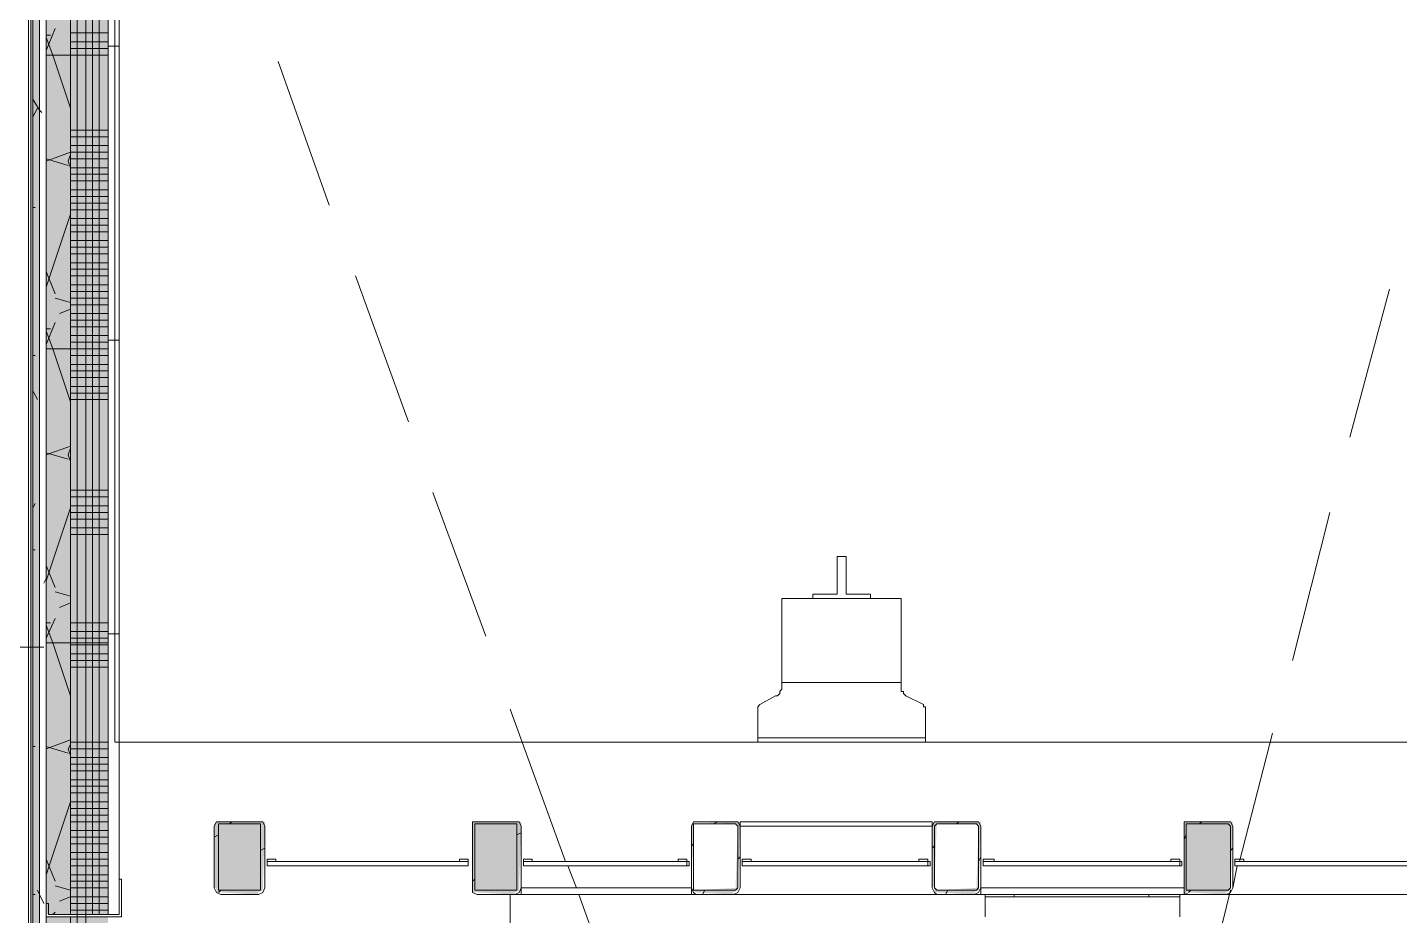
# Model space of a CAD drawing. Header units: metres. Extents: x -2 to 237, y -8 to 52.
# Drawn here: x 22.507 to 25.352, y 29.185 to 31.027 of the extents above; entities that cross this region are included whole.
import ezdxf

# ---------------------------------------------------------------- set-up
doc = ezdxf.new("R2010")
doc.units = ezdxf.units.M
doc.layers.add('HVAC - Ductos', color=5, linetype='Continuous', lineweight=0)
doc.layers.add('PDF_Geometry', color=7, linetype='Continuous', lineweight=0, true_color=0xaaaaaa)
doc.layers.add('PDF_Solid Fills', color=7, linetype='Continuous', lineweight=0, true_color=0xffffff)

msp = doc.modelspace()

# ---------------------------------------------------------------- hatches: boundary and pattern name
at = {"layer": 'PDF_Solid Fills', "lineweight": 0, "transparency": 33554559}
for points in [[(22.5181, 29.0223), (22.5317, 29.0177), (22.5318, 29.0177), (22.5318, 32.0645), (22.5135, 32.0645), (22.5135, 29.0223)], [(22.9945, 29.2376), (22.9991, 29.3796), (22.8983, 29.3796), (22.8937, 29.375), (22.8937, 29.2422), (22.8983, 29.2422), (22.8983, 29.233), (22.9075, 29.233), (22.9854, 29.2284), (22.9854, 29.233)], [(23.526, 29.2376), (23.5306, 29.3796), (23.4298, 29.3796), (23.4298, 29.233), (23.439, 29.233), (23.5169, 29.2284), (23.5169, 29.233)], [(24.479, 29.2376), (24.4836, 29.3796), (24.3874, 29.3796), (24.3828, 29.375), (24.3828, 29.2422), (24.3874, 29.2468), (24.392, 29.375), (24.479, 29.375), (24.4744, 29.2422), (24.392, 29.2376), (24.392, 29.2422), (24.3874, 29.2422), (24.3874, 29.233), (24.392, 29.233), (24.4698, 29.2284), (24.4698, 29.233)], [(25.0013, 29.2376), (25.0059, 29.3779), (25.0059, 29.3796), (24.9051, 29.3796), (24.9051, 29.233), (24.9142, 29.233), (24.9921, 29.2284), (24.9921, 29.233)]]:
    msp.add_hatch(color=256, dxfattribs=at).paths.add_polyline_path(points)
h = msp.add_hatch(color=256, dxfattribs=at)
h.paths.add_polyline_path([(22.5959, 29.1872), (22.5959, 32.0004), (22.5455, 32.0004), (22.5455, 29.1872)])
h.paths.add_polyline_path([(22.5959, 29.1826), (22.5455, 29.1826), (22.5455, 29.0819), (22.5959, 29.0819)])
h = msp.add_hatch(color=256, dxfattribs=at)
h.paths.add_polyline_path([(22.5959, 29.1872), (22.5959, 32.0004), (22.5455, 32.0004), (22.5455, 29.1872)])
h.paths.add_polyline_path([(22.5959, 29.1826), (22.5455, 29.1826), (22.5455, 29.0819), (22.5959, 29.0819)])
h = msp.add_hatch(color=256, dxfattribs=at)
h.paths.add_polyline_path([(22.5959, 29.1872), (22.6738, 29.1872), (22.6738, 31.9224), (22.5959, 31.9224)])
h.paths.add_polyline_path([(22.5959, 29.1552), (22.6738, 29.1552), (22.6738, 29.1826), (22.5959, 29.1826)])
h = msp.add_hatch(color=256, dxfattribs=at)
h.paths.add_polyline_path([(22.5959, 29.1872), (22.6738, 29.1872), (22.6738, 31.9224), (22.5959, 31.9224)])
h.paths.add_polyline_path([(22.5959, 29.1552), (22.6738, 29.1552), (22.6738, 29.1826), (22.5959, 29.1826)])
h = msp.add_hatch(color=256, dxfattribs=at)
h.paths.add_polyline_path([(23.9796, 29.2376), (23.9842, 29.3796), (23.888, 29.3796), (23.9796, 29.375), (23.975, 29.2422), (23.888, 29.2376), (23.8926, 29.233), (23.9704, 29.2284), (23.9704, 29.233)])
h.paths.add_polyline_path([(23.888, 29.375), (23.8834, 29.375), (23.8834, 29.2422)])

# ---------------------------------------------------------------- linework, layer by layer
at = {"layer": 'HVAC - Ductos', "lineweight": 0}
msp.add_lwpolyline([(11.1556, 29.7416), (12.466, 29.7416), (13.2632, 29.7416), (14.711, 29.7416), (18.028, 29.7416), (21.6613, 29.7416), (22.5409, 29.7416)], dxfattribs=at)
at = {"layer": 'PDF_Geometry', "lineweight": 0}
for points in [[(22.5135, 28.9994), (23.329, 28.9994), (23.329, 25.4624), (22.5227, 25.4624), (22.3394, 25.4624), (22.3394, 23.5014), (22.3394, 23.4464), (22.3394, 23.3548), (22.3394, 23.3227), (23.329, 23.3227), (25.8077, 23.3227), (25.991, 23.3227), (25.991, 31.8996), (25.991, 32.0828), (22.5135, 32.0828), (22.5135, 31.8996), (22.5135, 29.1826)], [(22.5135, 32.0782), (22.5135, 28.9994), (22.5181, 28.9994), (22.5181, 32.0782)], [(22.5181, 32.0645), (22.5181, 29.0177), (22.5318, 29.0177), (22.5318, 32.0645)], [(22.5455, 29.0315), (22.5455, 29.7508), (22.5455, 30.3601), (22.5455, 30.9695), (22.5455, 31.5788), (22.5455, 32.0508), (22.5318, 32.0508), (22.5318, 29.0315)], [(23.3244, 28.9948), (23.329, 28.9994), (23.329, 25.4624), (23.329, 28.9994), (22.5135, 28.9994), (22.5181, 28.9994), (23.329, 28.9994), (22.5135, 28.9994), (22.5089, 28.9948), (22.5089, 31.895), (22.5089, 28.9948)], [(25.6977, 31.9042), (25.6977, 29.5446), (22.6876, 29.5446), (22.6876, 31.9042), (25.6977, 31.9042), (25.6977, 29.5446), (22.6876, 29.5446), (22.6876, 31.9042)], [(22.6738, 30.997), (22.6738, 31.5926)], [(22.6738, 30.9878), (22.6967, 30.9878), (22.6967, 30.9695), (22.6967, 31.0107), (22.6967, 31.0061), (22.6967, 31.0107), (22.6967, 30.9695), (22.6967, 30.9878), (22.6922, 30.9878), (22.6738, 30.9878), (22.6738, 30.9695), (22.6692, 30.9695), (22.5455, 30.9695), (22.5455, 31.0107), (22.5547, 31.0107), (22.5455, 31.0107), (22.5455, 30.9695), (22.6692, 30.9695), (22.6738, 30.9695), (22.6738, 31.0107)], [(22.6738, 30.3876), (22.6738, 30.9832)], [(22.6738, 30.3784), (22.6967, 30.3784), (22.6967, 30.3601), (22.6967, 30.4014), (22.6967, 30.3922), (22.6967, 30.4014), (22.6967, 30.3601), (22.6967, 30.3784), (22.6922, 30.3784), (22.6738, 30.3784), (22.6738, 30.3601), (22.6692, 30.3601), (22.5455, 30.3601), (22.5455, 30.3968), (22.5455, 30.4014), (22.5547, 30.4014), (22.5455, 30.4014), (22.5455, 30.3968), (22.5455, 30.3601), (22.6692, 30.3601), (22.6738, 30.3601), (22.6738, 30.4014)], [(22.6738, 29.7782), (22.6738, 30.3738)], [(24.2041, 29.9294), (24.1858, 29.9294), (24.1858, 29.8516), (24.1353, 29.8516), (24.1353, 29.8424), (24.2545, 29.8424), (24.2545, 29.8516), (24.2041, 29.8516)], [(24.3095, 29.6683), (24.314, 29.6683), (24.3186, 29.6683), (24.3186, 29.6729), (24.3186, 29.8286), (24.3186, 29.8332), (24.3186, 29.8378), (24.3186, 29.8424), (24.0712, 29.8424), (24.0712, 29.8378), (24.0712, 29.8332), (24.0712, 29.8286), (24.0712, 29.6729), (24.0712, 29.6683), (24.0758, 29.6683)], [(22.6738, 29.7691), (22.6967, 29.7691), (22.6967, 29.7508), (22.6967, 29.7874), (22.6967, 29.7828), (22.6967, 29.7874), (22.6967, 29.7508), (22.6967, 29.7691), (22.6922, 29.7691), (22.6738, 29.7691), (22.6738, 29.7508), (22.6692, 29.7508), (22.5455, 29.7508), (22.5455, 29.7874), (22.5455, 29.792), (22.5547, 29.792), (22.5455, 29.792), (22.5455, 29.7874), (22.5455, 29.7508), (22.6692, 29.7508), (22.6738, 29.7508), (22.6738, 29.792)], [(22.6738, 29.1872), (22.6738, 29.7645)], [(22.9991, 29.3705), (22.9945, 29.3796), (22.9854, 29.3796), (22.9075, 29.3796), (22.8983, 29.3796), (22.8937, 29.3705), (22.8937, 29.2422), (22.8983, 29.233), (22.9075, 29.2284), (22.9854, 29.2284), (22.9945, 29.233), (22.9991, 29.2422)], [(22.9075, 29.375), (22.9854, 29.375), (22.9899, 29.375), (22.9899, 29.3705), (22.9899, 29.2422), (22.9899, 29.2376), (22.9854, 29.2376), (22.9075, 29.2376), (22.9029, 29.2376), (22.9029, 29.2422), (22.9029, 29.3705), (22.9029, 29.375)], [(23.5306, 29.3705), (23.526, 29.3796), (23.5169, 29.3796), (23.439, 29.3796), (23.4298, 29.3796), (23.4298, 29.3705), (23.4298, 29.2422), (23.4298, 29.233), (23.439, 29.2284), (23.5169, 29.2284), (23.526, 29.233), (23.5306, 29.2422)], [(23.439, 29.375), (23.5169, 29.375), (23.5214, 29.375), (23.5214, 29.3705), (23.5214, 29.2422), (23.5214, 29.2376), (23.5169, 29.2376), (23.439, 29.2376), (23.4344, 29.2376), (23.4344, 29.2422), (23.4344, 29.3705), (23.4344, 29.375)], [(23.9842, 29.3705), (23.9796, 29.3796), (23.9704, 29.3796), (23.8926, 29.3796), (23.888, 29.3796), (23.8834, 29.3705), (23.8834, 29.2422), (23.888, 29.233), (23.8926, 29.2284), (23.9704, 29.2284), (23.9796, 29.233), (23.9842, 29.2422)], [(23.8926, 29.375), (23.9704, 29.375), (23.975, 29.375), (23.9796, 29.3705), (23.9796, 29.2422), (23.975, 29.2376), (23.9704, 29.2376), (23.8926, 29.2376), (23.888, 29.2376), (23.888, 29.2422), (23.888, 29.3705), (23.888, 29.375)], [(24.3828, 29.3705), (24.3828, 29.3796), (23.9842, 29.3796), (23.9842, 29.3705)], [(24.4836, 29.3705), (24.479, 29.3796), (24.4698, 29.3796), (24.392, 29.3796), (24.3874, 29.3796), (24.3828, 29.3705), (24.3828, 29.2422), (24.3874, 29.233), (24.392, 29.2284), (24.4698, 29.2284), (24.479, 29.233), (24.4836, 29.2422)], [(24.392, 29.375), (24.4698, 29.375), (24.4744, 29.375), (24.479, 29.3705), (24.479, 29.2422), (24.4744, 29.2376), (24.4698, 29.2376), (24.392, 29.2376), (24.3874, 29.2422), (24.3874, 29.3705)], [(25.0059, 29.3705), (25.0013, 29.3796), (24.9921, 29.3796), (24.9142, 29.3796), (24.9051, 29.3796), (24.9051, 29.3705), (24.9051, 29.2422), (24.9051, 29.233), (24.9142, 29.2284), (24.9921, 29.2284), (25.0013, 29.233), (25.0059, 29.2422)], [(24.9142, 29.375), (24.9921, 29.375), (24.9967, 29.375), (25.0013, 29.3705), (25.0013, 29.2422), (24.9967, 29.2376), (24.9921, 29.2376), (24.9142, 29.2376), (24.9096, 29.2376), (24.9096, 29.2422), (24.9096, 29.3705), (24.9096, 29.375)], [(23.022, 29.3018), (23.0037, 29.3018), (23.0037, 29.2972), (23.022, 29.2972)], [(23.0037, 29.288), (23.4206, 29.288), (23.4206, 29.2972), (23.0037, 29.2972)], [(23.4206, 29.3018), (23.4023, 29.3018), (23.4023, 29.2972), (23.4206, 29.2972)], [(23.5535, 29.3018), (23.5352, 29.3018), (23.5352, 29.2972), (23.5535, 29.2972)], [(23.5352, 29.288), (23.8742, 29.288), (23.8742, 29.2972), (23.5352, 29.2972)], [(23.8742, 29.3018), (23.8559, 29.3018), (23.8559, 29.2972), (23.8742, 29.2972)], [(24.0071, 29.3018), (23.9888, 29.3018), (23.9888, 29.2972), (24.0071, 29.2972)], [(23.9888, 29.288), (24.3736, 29.288), (24.3736, 29.2972), (23.9888, 29.2972)], [(24.3736, 29.3018), (24.3553, 29.3018), (24.3553, 29.2972), (24.3736, 29.2972)], [(24.511, 29.3018), (24.4882, 29.3018), (24.4882, 29.2972), (24.511, 29.2972)], [(24.4882, 29.288), (24.8959, 29.288), (24.8959, 29.2972), (24.4882, 29.2972)], [(24.8959, 29.3018), (24.8776, 29.3018), (24.8776, 29.2972), (24.8959, 29.2972)], [(25.0288, 29.3018), (25.0105, 29.3018), (25.0105, 29.2972), (25.0288, 29.2972)], [(25.0105, 29.288), (25.6931, 29.288), (25.6931, 29.2972), (25.0105, 29.2972)], [(22.5455, 29.2101), (22.5501, 29.2101), (22.5501, 29.1872), (22.6967, 29.1872), (22.6967, 29.2605), (22.7013, 29.2605), (22.7013, 29.1826), (22.5455, 29.1826)], [(25.6977, 29.2284), (25.6977, 26.5299), (23.5077, 26.5299), (23.5077, 29.2284), (25.6977, 29.2284), (25.6977, 26.5299), (23.5077, 26.5299), (23.5077, 29.2284)], [(23.8834, 29.2284), (23.8834, 29.2422), (23.5306, 29.2422), (23.5306, 29.2284)], [(24.9051, 29.2284), (24.9051, 29.2422), (24.4836, 29.2422), (24.4836, 29.2284)]]:
    msp.add_lwpolyline(points, close=True, dxfattribs=at)
for points in [[(22.5135, 32.0782), (22.5135, 32.0828), (22.5181, 32.0828), (22.5181, 32.0782), (22.5181, 32.0645), (22.5181, 31.8996), (22.5181, 29.1826), (22.5181, 29.0177), (22.5181, 28.9994), (22.5135, 28.9994), (22.5135, 31.565), (22.5135, 28.9994), (22.5089, 28.9948), (23.3244, 28.9948), (23.3244, 25.4624)], [(22.5455, 29.1826), (22.5455, 29.7508), (22.5455, 30.3601), (22.5455, 30.9695), (22.5455, 31.5788), (22.5455, 31.8996), (22.5455, 32.0004), (22.5455, 32.0508), (22.6967, 32.0508), (23.3152, 32.0508), (23.9246, 32.0508), (24.534, 32.0508), (23.9246, 32.0508), (23.3152, 32.0508), (22.6967, 32.0508), (22.5318, 32.0508), (22.5318, 32.0645), (25.9726, 32.0645)], [(25.9726, 23.3365), (25.9726, 31.8996), (25.9726, 32.0508), (25.9726, 32.0645), (22.5318, 32.0645), (22.5318, 32.0508), (22.5318, 31.8996), (22.5318, 29.1826), (22.5318, 29.0315), (22.5318, 29.0177), (23.329, 29.0177), (23.3473, 29.0177), (23.3473, 25.444)], [(22.5959, 29.1872), (22.5959, 29.7508), (22.5959, 30.3601), (22.5959, 30.9695), (22.5959, 31.5788), (22.5959, 32.0004), (22.5455, 32.0004), (22.5455, 31.5788), (22.5455, 30.9695), (22.5455, 30.3601), (22.5455, 29.7508), (22.5455, 29.0819), (22.5776, 29.0819), (22.5959, 29.0819), (22.5959, 29.1826)], [(22.6738, 31.6063), (22.6738, 31.9224), (22.5959, 31.9224), (22.5959, 31.5788), (22.5959, 30.9695), (22.5959, 30.3601), (22.5959, 29.7508), (22.5959, 29.1872), (22.5959, 29.7508), (22.5959, 30.3601), (22.5959, 30.9695), (22.5959, 31.5788), (22.5959, 31.8996), (22.5959, 31.9224), (22.5959, 32.0004), (22.6967, 32.0004), (25.9085, 32.0004)], [(22.6967, 29.1872), (22.6967, 31.8996), (22.6738, 31.8996), (22.6738, 31.6063), (22.6738, 31.8996), (22.6738, 31.9224), (22.6967, 31.9224), (25.8306, 31.9224)], [(22.6967, 29.1872), (22.6967, 31.8996), (25.8077, 31.8996), (25.8077, 25.8564)], [(22.6738, 30.997), (22.6738, 31.5926)], [(22.5455, 31.0107), (22.5501, 31.0107)], [(22.5455, 31.0107), (22.5455, 31.0107)], [(22.5455, 31.0107), (22.5455, 31.0107)], [(22.5455, 31.0061), (22.5455, 31.0061)], [(22.5547, 31.0107), (22.5547, 31.0107)], [(22.6738, 31.0107), (22.6738, 31.0107)], [(22.6967, 31.0107), (22.6967, 31.0107)], [(22.6967, 31.0107), (22.6967, 31.0107)], [(22.6967, 31.0061), (22.6967, 31.0061)], [(22.6967, 30.9878), (22.6967, 30.9878)], [(22.5455, 30.9695), (22.5455, 30.9695)], [(22.5455, 30.9695), (22.5455, 30.9695)], [(22.628, 30.9695), (22.628, 30.9695)], [(22.6738, 30.3876), (22.6738, 30.9832)], [(22.6967, 30.9695), (22.6967, 30.9695)], [(22.6967, 30.9695), (22.6967, 30.9695)], [(23.0266, 30.9558), (23.1319, 30.6579)], [(23.187, 30.5113), (23.2969, 30.2089)], [(25.2487, 30.1769), (25.3311, 30.4838)], [(22.5547, 30.4014), (22.5547, 30.4014)], [(22.6738, 30.4014), (22.6738, 30.4014)], [(22.6967, 30.4014), (22.6967, 30.4014)], [(22.6967, 30.4014), (22.6967, 30.4014)], [(22.6967, 30.3922), (22.6967, 30.3922)], [(22.5455, 30.383), (22.5455, 30.383)], [(22.5455, 30.3601), (22.5455, 30.3601)], [(22.5455, 30.3601), (22.5455, 30.3601)], [(22.6738, 29.7782), (22.6738, 30.3738)], [(22.6967, 30.3784), (22.6967, 30.3784)], [(22.6967, 30.3601), (22.6967, 30.3601)], [(22.6967, 30.3601), (22.6967, 30.3601)], [(23.3473, 30.0623), (23.4573, 29.7645)], [(25.1296, 29.7141), (25.2075, 30.0211)], [(22.5547, 29.792), (22.5547, 29.792)], [(22.6738, 29.792), (22.6738, 29.792)], [(22.6967, 29.7874), (22.6967, 29.792), (22.6967, 29.7874)], [(22.6967, 29.7874), (22.6967, 29.792), (22.6967, 29.7874)], [(22.6738, 29.1872), (22.6738, 29.7645)], [(22.6967, 29.7828), (22.6967, 29.7828)], [(22.6967, 29.7691), (22.6967, 29.7691)], [(22.5455, 29.7508), (22.5455, 29.7508)], [(22.5455, 29.7508), (22.5455, 29.7508)], [(22.6967, 29.7508), (22.6967, 29.7508)], [(22.6967, 29.7508), (22.6967, 29.7508)], [(24.3186, 29.7599), (24.3186, 29.6545), (24.3186, 29.6499), (24.3232, 29.6499), (24.3232, 29.6454), (24.3278, 29.6408), (24.3644, 29.6225), (24.3644, 29.6179), (24.369, 29.6179), (24.369, 29.6133), (24.369, 29.5583), (24.369, 29.5537), (24.369, 29.5446), (24.0208, 29.5446), (24.0208, 29.5537), (24.0208, 29.5583), (24.0208, 29.6133), (24.0208, 29.6179), (24.0254, 29.6225), (24.0575, 29.6408), (24.0621, 29.6408), (24.0667, 29.6454), (24.0667, 29.6499), (24.0712, 29.6545), (24.0712, 29.7599)], [(23.5077, 29.6133), (23.6222, 29.2972)], [(25.0196, 29.2972), (25.0883, 29.5629)], [(24.0208, 29.5583), (24.0208, 29.5537), (24.0208, 29.5492)], [(24.369, 29.5537), (24.0208, 29.5537)], [(24.0391, 29.5537), (24.0575, 29.5537)], [(24.0575, 29.5446), (24.0391, 29.5446)], [(24.3278, 29.5537), (24.3507, 29.5537)], [(24.3507, 29.5446), (24.3278, 29.5446)], [(24.369, 29.5492), (24.369, 29.5537), (24.369, 29.5583)], [(22.9258, 29.375), (22.9304, 29.3796)], [(23.9292, 29.375), (23.9384, 29.3796)], [(24.4332, 29.375), (24.4378, 29.3796)], [(24.9372, 29.375), (24.9418, 29.3796)], [(22.8937, 29.3476), (22.9029, 29.3522)], [(23.5214, 29.3522), (23.5306, 29.3568)], [(23.8834, 29.3292), (23.888, 29.3338)], [(24.9051, 29.343), (24.9096, 29.3522)], [(22.9899, 29.3201), (22.9991, 29.3247)], [(23.9796, 29.3018), (23.9842, 29.3064)], [(24.3828, 29.3247), (24.3874, 29.3292)], [(24.479, 29.2972), (24.4836, 29.3064)], [(25.0013, 29.3201), (25.0059, 29.3247)], [(23.5535, 29.2972), (23.5535, 29.3018), (23.5352, 29.3018), (23.5352, 29.2972), (23.8788, 29.2972), (23.8788, 29.288), (23.5352, 29.288)], [(23.6268, 29.288), (23.6451, 29.2422)], [(23.8559, 29.2972), (23.8559, 29.3018), (23.8742, 29.3018), (23.8742, 29.2972)], [(24.0071, 29.2972), (24.0071, 29.3018), (23.9888, 29.3018), (23.9888, 29.2972), (24.3782, 29.2972), (24.3782, 29.288), (23.9888, 29.288)], [(24.3553, 29.2972), (24.3553, 29.3018), (24.3736, 29.3018), (24.3736, 29.2972)], [(24.4882, 29.2972), (24.4882, 29.3018), (24.511, 29.3018), (24.511, 29.2972)], [(24.4927, 29.2972), (24.9005, 29.2972), (24.9005, 29.288), (24.4927, 29.288)], [(24.8776, 29.2972), (24.8776, 29.3018), (24.8959, 29.3018), (24.8959, 29.2972)], [(25.0059, 29.2422), (25.015, 29.288)], [(23.4298, 29.256), (23.4344, 29.2605)], [(22.9029, 29.233), (22.9075, 29.2376)], [(23.6497, 29.2284), (23.7734, 28.8848)], [(23.9063, 29.2284), (23.9109, 29.2376)], [(24.4102, 29.2284), (24.4148, 29.2376)], [(24.4927, 29.2193), (24.4927, 29.2239), (24.4927, 29.2284), (24.4927, 29.2239), (24.4927, 29.2193), (24.4927, 29.1826)], [(24.4927, 29.2239), (24.4973, 29.2239), (24.5019, 29.2239), (24.5477, 29.2239), (24.5523, 29.2239), (24.5569, 29.2239), (24.5615, 29.2239), (24.8272, 29.2239), (24.8318, 29.2239), (24.8364, 29.2239), (24.841, 29.2239), (24.8868, 29.2239), (24.8914, 29.2239), (24.8959, 29.2239)], [(24.5019, 29.2284), (24.5477, 29.2284)], [(24.5431, 29.2239), (24.5156, 29.2239)], [(24.5431, 29.2239), (24.5431, 29.2239)], [(24.5477, 29.2239), (24.5523, 29.2239), (24.5477, 29.2239)], [(24.5523, 29.2284), (24.5523, 29.2239)], [(24.8272, 29.2284), (24.5615, 29.2284)], [(24.8318, 29.2239), (24.8318, 29.2284)], [(24.841, 29.2239), (24.8364, 29.2239), (24.841, 29.2239)], [(24.841, 29.2284), (24.8868, 29.2284)], [(24.873, 29.2239), (24.8455, 29.2239)], [(24.8455, 29.2239), (24.8455, 29.2239)], [(24.8959, 29.1826), (24.8959, 29.2193), (24.8959, 29.2239), (24.8959, 29.2284), (24.8959, 29.2239), (24.8959, 29.2193)], [(24.9142, 29.233), (24.9188, 29.2376)], [(24.96, 29.0681), (25.0013, 29.2376)]]:
    msp.add_lwpolyline(points, dxfattribs=at)
at = {"layer": 'PDF_Geometry', "color": 254, "lineweight": 0, "true_color": 0xeaeaea}
for points in [[(22.6097, 29.0819), (22.6097, 29.1552), (22.6097, 31.9224), (22.6097, 32.0004)], [(22.628, 29.0819), (22.628, 29.1552), (22.628, 29.1826), (22.628, 29.7508), (22.628, 30.3601), (22.628, 30.9695), (22.628, 31.5788), (22.628, 31.9224), (22.628, 32.0004)], [(22.6418, 29.1872), (22.6418, 29.7508), (22.6418, 30.3601), (22.6418, 30.9695), (22.6418, 31.5788), (22.6418, 31.9224), (22.6418, 32.0004)], [(22.6555, 29.1872), (22.6555, 29.7508), (22.6555, 30.3601), (22.6555, 30.9695), (22.6555, 31.5788), (22.6555, 31.9224), (22.6555, 32.0004)], [(22.5959, 31.0153), (22.6738, 31.0153)], [(22.5959, 30.997), (22.6738, 30.997)], [(22.5959, 30.9832), (22.6738, 30.9832)], [(22.5959, 30.9695), (22.6738, 30.9695)], [(22.5959, 30.8137), (22.6738, 30.8137)], [(22.5959, 30.8), (22.6738, 30.8)], [(22.5959, 30.7816), (22.6738, 30.7816)], [(22.5959, 30.7679), (22.6738, 30.7679)], [(22.5959, 30.7541), (22.6738, 30.7541)], [(22.5959, 30.7358), (22.6738, 30.7358)], [(22.5959, 30.7221), (22.6738, 30.7221)], [(22.5959, 30.7083), (22.6738, 30.7083)], [(22.5959, 30.69), (22.6738, 30.69)], [(22.5959, 30.6763), (22.6738, 30.6763)], [(22.5959, 30.6625), (22.6738, 30.6625)], [(22.5959, 30.6487), (22.6738, 30.6487)], [(22.5959, 30.6305), (22.6738, 30.6305)], [(22.5959, 30.6167), (22.6738, 30.6167)], [(22.5959, 30.6029), (22.6738, 30.6029)], [(22.5959, 30.5846), (22.6738, 30.5846)], [(22.5959, 30.5709), (22.6738, 30.5709)], [(22.5959, 30.5571), (22.6738, 30.5571)], [(22.5959, 30.5251), (22.6738, 30.5251)], [(22.5959, 30.5113), (22.6738, 30.5113)], [(22.5959, 30.493), (22.6738, 30.493)], [(22.5959, 30.4792), (22.6738, 30.4792)], [(22.5959, 30.4655), (22.6738, 30.4655)], [(22.5959, 30.4518), (22.6738, 30.4518)], [(22.5959, 30.4334), (22.6738, 30.4334)], [(22.5959, 30.4197), (22.6738, 30.4197)], [(22.5959, 30.406), (22.6738, 30.406)], [(22.5959, 30.3876), (22.6738, 30.3876)], [(22.5959, 30.3738), (22.6738, 30.3738)], [(22.5959, 30.3464), (22.6738, 30.3464)], [(22.5959, 30.328), (22.6738, 30.328)], [(22.5959, 30.3143), (22.6738, 30.3143)], [(22.5959, 30.3006), (22.6738, 30.3006)], [(22.5959, 30.2822), (22.6738, 30.2822)], [(22.5959, 30.2685), (22.6738, 30.2685)], [(22.5959, 30.2548), (22.6738, 30.2548)], [(22.5959, 30.0669), (22.6738, 30.0669)], [(22.5959, 30.0531), (22.6738, 30.0531)], [(22.5959, 30.0348), (22.6738, 30.0348)], [(22.5959, 30.0211), (22.6738, 30.0211)], [(22.5959, 30.0073), (22.6738, 30.0073)], [(22.5959, 29.989), (22.6738, 29.989)], [(22.5959, 29.9753), (22.6738, 29.9753)], [(22.5959, 29.792), (22.6738, 29.792)], [(22.5959, 29.7737), (22.6738, 29.7737)], [(22.5959, 29.7599), (22.6738, 29.7599)], [(22.5959, 29.7462), (22.6738, 29.7462)], [(22.5959, 29.7279), (22.6738, 29.7279)], [(22.5959, 29.7141), (22.6738, 29.7141)], [(22.5959, 29.7004), (22.6738, 29.7004)], [(22.5959, 29.5446), (22.6738, 29.5446)], [(22.5959, 29.5309), (22.6738, 29.5309)], [(22.5959, 29.5125), (22.6738, 29.5125)], [(22.5959, 29.4988), (22.6738, 29.4988)], [(22.5959, 29.485), (22.6738, 29.485)], [(22.5959, 29.4667), (22.6738, 29.4667)], [(22.5959, 29.453), (22.6738, 29.453)], [(22.5959, 29.4392), (22.6738, 29.4392)], [(22.5959, 29.4209), (22.6738, 29.4209)], [(22.5959, 29.4072), (22.6738, 29.4072)], [(22.5959, 29.3934), (22.6738, 29.3934)], [(22.5959, 29.3796), (22.6738, 29.3796)], [(22.5959, 29.3613), (22.6738, 29.3613)], [(22.5959, 29.3476), (22.6738, 29.3476)], [(22.5959, 29.3338), (22.6738, 29.3338)], [(22.5959, 29.3155), (22.6738, 29.3155)], [(22.5959, 29.3018), (22.6738, 29.3018)], [(22.5959, 29.288), (22.6738, 29.288)], [(22.5959, 29.256), (22.6738, 29.256)], [(22.5959, 29.2422), (22.6738, 29.2422)], [(22.5959, 29.2239), (22.6738, 29.2239)], [(22.5959, 29.2101), (22.6738, 29.2101)], [(22.5959, 29.1964), (22.6738, 29.1964)]]:
    msp.add_lwpolyline(points, dxfattribs=at)
at = {"layer": 'PDF_Geometry', "color": 254, "lineweight": 0, "true_color": 0xdddddd}
for points in [[(22.5639, 31.0244), (22.5455, 30.9786)], [(22.5455, 31.0061), (22.5593, 30.9695), (22.5959, 30.8595), (22.5593, 30.9695)], [(22.5959, 30.7679), (22.5455, 30.7495)], [(22.5959, 30.7633), (22.5913, 30.7495), (22.5959, 30.7358), (22.5913, 30.7495)], [(22.5455, 30.7541), (22.5913, 30.7404)], [(22.5959, 30.6396), (22.5455, 30.4884)], [(22.5455, 30.5205), (22.5639, 30.4746)], [(22.5639, 30.4655), (22.5959, 30.4563)], [(22.5639, 30.4151), (22.5455, 30.3693)], [(22.5959, 30.4426), (22.573, 30.4334)], [(22.5455, 30.3968), (22.5593, 30.3601), (22.5959, 30.2502), (22.5593, 30.3601)], [(22.5959, 30.1585), (22.5455, 30.1402)], [(22.5455, 30.1448), (22.5913, 30.1311)], [(22.5959, 30.1539), (22.5913, 30.1402), (22.5959, 30.1265), (22.5913, 30.1402)], [(22.5959, 30.0303), (22.5455, 29.879)], [(22.5455, 29.9111), (22.5639, 29.8653)], [(22.5639, 29.8562), (22.5959, 29.847)], [(22.5959, 29.8332), (22.573, 29.824)], [(22.5639, 29.8012), (22.5455, 29.7599)], [(22.5455, 29.7874), (22.5593, 29.7508), (22.5959, 29.6408), (22.5593, 29.7508)], [(22.5959, 29.5492), (22.5455, 29.5309)], [(22.5455, 29.5354), (22.5913, 29.5217)], [(22.5959, 29.54), (22.5913, 29.5309), (22.5959, 29.5171), (22.5913, 29.5309)], [(22.5959, 29.4209), (22.5455, 29.2697)], [(22.5455, 29.3018), (22.5639, 29.256)], [(22.5639, 29.2468), (22.5959, 29.2376)], [(22.5959, 29.2239), (22.573, 29.2147)], [(22.5639, 29.1918), (22.5593, 29.1872)]]:
    msp.add_lwpolyline(points, close=True, dxfattribs=at)
at = {"layer": 'PDF_Geometry', "color": 254, "lineweight": 0, "true_color": 0xeaeaea}
for points in [[(22.5181, 30.8778), (22.5318, 30.855), (22.5364, 30.8504), (22.5318, 30.855)], [(22.5181, 30.8412), (22.5272, 30.8595)], [(22.5227, 30.6533), (22.5181, 30.6533)], [(22.6738, 30.5388), (22.5959, 30.5388)], [(22.5227, 30.3464), (22.5181, 30.3464)], [(22.5181, 30.2731), (22.5272, 30.2548)], [(22.5181, 30.0303), (22.5227, 30.0394)], [(22.5227, 29.9432), (22.5181, 29.9432)], [(22.5409, 29.8745), (22.5455, 29.8836)], [(22.5227, 29.5354), (22.5181, 29.5354)], [(22.6738, 29.2697), (22.5959, 29.2697)], [(22.5227, 29.2284), (22.5181, 29.2284)], [(22.5272, 29.2376), (22.5318, 29.2284), (22.5409, 29.2101), (22.5318, 29.2284)]]:
    msp.add_lwpolyline(points, close=True, dxfattribs=at)

doc.saveas('drawing.dxf')
